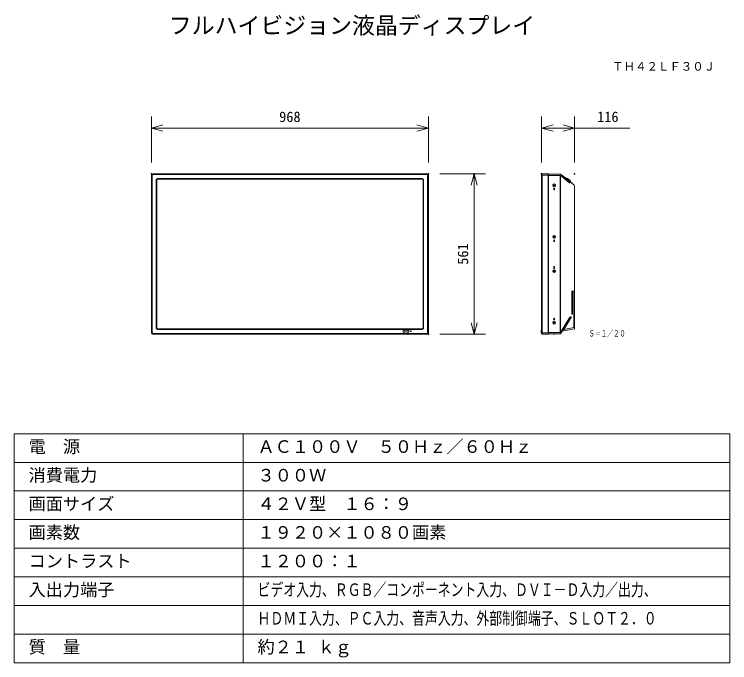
# Model space of a CAD drawing. Units: millimetres, scale not verified. Extents: x -63 to 62, y -56 to 57.
import ezdxf
from ezdxf.enums import TextEntityAlignment as Align

# ---------------------------------------------------------------- set-up
doc = ezdxf.new("R2010")
doc.units = ezdxf.units.MM
doc.header["$LTSCALE"] = 0.125
doc.header["$PDMODE"] = 32
doc.header["$PDSIZE"] = 0.0625
for name, color, linetype, lineweight in [('0-0_0', 7, 'Continuous', 20), ('0-2_WAKU', 1, 'Continuous', 18), ('0-4_GAIKEI', 1, 'Continuous', 18), ('0-5_SUNPO', 7, 'Continuous', 20)]:
    doc.layers.add(name, color=color, linetype=linetype, lineweight=lineweight)
for name, color, linetype in [('0-1_DEFPOINTS', 7, 'Continuous'), ('0-3_MOJI1', 7, 'Continuous'), ('0-6_TOUROKU', 7, 'Continuous')]:
    doc.layers.add(name, color=color, linetype=linetype)
doc.styles.add('ＭＳ ゴシック', font='')
doc.styles.get('ＭＳ ゴシック').set_extended_font_data('MS Gothic')

# ---------------------------------------------------------------- blocks, each defined once
blk = doc.blocks.new('_OPEN30')
at = {"layer": '0-0_0'}
blk.add_line((0, 0), (-1, 0), dxfattribs=at)
blk.add_lwpolyline([(-1, 0.26795), (0, 0), (-1, -0.26795)], dxfattribs=at)
blk = doc.blocks.new('D6')
at = {"layer": '0-1_DEFPOINTS'}
for p in [(33.4454, 39.4872), (27.694, 31.4872), (33.4454, 31.4872)]:
    blk.add_point(p, dxfattribs=at)
at = {"layer": '0-5_SUNPO'}
for p, q in [((27.694, 33.4872), (27.694, 41.4872)), ((33.4454, 33.4872), (33.4454, 41.4872)), ((29.694, 39.4872), (31.4454, 39.4872)), ((33.4454, 39.4872), (43.112, 39.4872))]:
    blk.add_line(p, q, dxfattribs=at)
at = {"layer": '0-5_SUNPO', "xscale": 2, "yscale": 2, "rotation": 180}
blk.add_blockref('_OPEN30', (27.694, 39.4872), dxfattribs=at)
at = {"layer": '0-5_SUNPO', "xscale": 2, "yscale": 2}
blk.add_blockref('_OPEN30', (33.4454, 39.4872), dxfattribs=at)
at = {"layer": '0-5_SUNPO', "style": 'ＭＳ ゴシック'}
blk.add_text('116', height=1.833, dxfattribs=at).set_placement((37.4037, 39.9872), align=Align.BOTTOM_LEFT)
blk = doc.blocks.new('D5')
at = {"layer": '0-1_DEFPOINTS'}
for p in [(7.9133, 31.4978), (15.9133, 31.4978), (7.9133, 3.4478)]:
    blk.add_point(p, dxfattribs=at)
at = {"layer": '0-5_SUNPO'}
for p, q in [((9.9133, 31.4978), (17.9133, 31.4978)), ((15.9133, 5.4478), (15.9133, 29.4978)), ((9.9133, 3.4478), (17.9133, 3.4478))]:
    blk.add_line(p, q, dxfattribs=at)
at = {"layer": '0-5_SUNPO', "xscale": 2, "yscale": 2}
for p, rotation in [((15.9133, 31.4978), 90), ((15.9133, 3.4478), 270)]:
    blk.add_blockref('_OPEN30', p, dxfattribs=dict(at, rotation=rotation))
at = {"layer": '0-5_SUNPO', "style": 'ＭＳ ゴシック'}
blk.add_text('561', height=1.833, rotation=90, dxfattribs=at).set_placement((15.4133, 15.5978), align=Align.BOTTOM_LEFT)
blk = doc.blocks.new('D4')
at = {"layer": '0-1_DEFPOINTS'}
for p in [(7.918, 39.4872), (-40.482, 31.4872), (7.918, 31.4872)]:
    blk.add_point(p, dxfattribs=at)
at = {"layer": '0-5_SUNPO'}
for p, q in [((-40.482, 33.4872), (-40.482, 41.4872)), ((7.918, 33.4872), (7.918, 41.4872)), ((-38.482, 39.4872), (5.918, 39.4872))]:
    blk.add_line(p, q, dxfattribs=at)
at = {"layer": '0-5_SUNPO', "xscale": 2, "yscale": 2, "rotation": 180}
blk.add_blockref('_OPEN30', (-40.482, 39.4872), dxfattribs=at)
at = {"layer": '0-5_SUNPO', "xscale": 2, "yscale": 2}
blk.add_blockref('_OPEN30', (7.918, 39.4872), dxfattribs=at)
at = {"layer": '0-5_SUNPO', "style": 'ＭＳ ゴシック'}
blk.add_text('968', height=1.833, dxfattribs=at).set_placement((-18.157, 39.9872), align=Align.BOTTOM_LEFT)

msp = doc.modelspace()

# ---------------------------------------------------------------- linework, layer by layer
at = {"layer": '0-2_WAKU', "color": 4}
for p, q in [((-62.5375, -16.4489), (-62.5375, -56.4489)), ((-62.5375, -16.4489), (62.4625, -16.4489)), ((-22.5375, -16.4489), (-22.5375, -56.4489)), ((62.4625, -16.4489), (62.4625, -56.4489)), ((62.4625, -56.4489), (-62.5375, -56.4489))]:
    msp.add_line(p, q, dxfattribs=at)
at = {"layer": '0-2_WAKU'}
for p, q in [((-62.5375, -21.4489), (62.4625, -21.4489)), ((-62.5375, -26.4489), (62.4625, -26.4489)), ((-62.5375, -31.4489), (62.4625, -31.4489)), ((-62.5375, -36.4489), (62.4625, -36.4489)), ((-62.5375, -41.4489), (62.4625, -41.4489)), ((-62.5375, -46.4489), (62.4625, -46.4489)), ((-62.5375, -51.4489), (62.4625, -51.4489))]:
    msp.add_line(p, q, dxfattribs=at)
at = {"layer": '0-4_GAIKEI'}
for p, q in [((-38.3331, 28.8362), (-38.3331, 28.9772)), ((9.5686, 28.8362), (-38.3331, 28.8362)), ((9.5686, 28.8362), (9.5686, 28.9772)), ((29.7142, 28.728), (29.7142, 28.9571)), ((30.769, 0.9321), (30.769, 28.9772)), ((30.819, 0.9813), (30.819, 28.928)), ((31.1141, 28.933), (31.1126, 28.918)), ((31.1141, 28.933), (31.1132, 28.918)), ((31.1141, 28.933), (31.3641, 28.933)), ((31.2391, 28.933), (31.2391, 28.918)), ((31.3641, 28.933), (31.3656, 28.918)), ((31.6592, 28.933), (31.6577, 28.918)), ((31.6592, 28.933), (31.9093, 28.933)), ((31.7842, 28.933), (31.7842, 28.918)), ((31.9093, 28.933), (31.9108, 28.918)), ((-38.4412, 28.728), (-38.5823, 28.728)), ((-38.4412, 28.728), (-38.4412, 1.1813)), ((-37.7484, 28.0228), (-37.7484, 1.8856)), ((-37.6442, 1.8702), (-37.6442, 28.0391)), ((-37.6442, 28.0391), (8.8796, 28.0391)), ((8.8634, 28.1433), (-37.6288, 28.1433)), ((8.8796, 28.0391), (8.8796, 1.8702)), ((8.9839, 1.8865), (8.9839, 28.0237)), ((9.6767, 28.728), (9.8177, 28.728)), ((9.6767, 1.1813), (9.6767, 28.728)), ((29.5937, 28.728), (30.819, 28.728)), ((29.7142, 1.1813), (29.7142, 28.728)), ((32.8143, 28.668), (30.819, 28.668)), ((32.8149, 28.6503), (32.8149, 1.2556)), ((32.899, 28.6503), (32.899, 1.2556)), ((32.899, 28.6503), (34.5525, 27.3585)), ((33.2963, 28.6036), (33.272, 28.6036)), ((33.2963, 28.6036), (33.6804, 28.3035)), ((33.5153, 28.4325), (33.5214, 28.4391)), ((33.5551, 28.4418), (33.5214, 28.4391)), ((33.5214, 28.4391), (33.5216, 28.4392)), ((33.5509, 28.4414), (33.5216, 28.4392)), ((33.559, 28.4387), (33.545, 28.4207)), ((33.5551, 28.4418), (34.9583, 27.3455)), ((33.6712, 28.2917), (33.6804, 28.3035)), ((33.7124, 28.3188), (33.7313, 28.3358)), ((33.7313, 28.3358), (33.8032, 28.2797)), ((33.7912, 28.2573), (33.8032, 28.2797)), ((33.9465, 28.1677), (33.9387, 28.1738)), ((33.9823, 28.108), (34.033, 28.1706)), ((34.0283, 28.072), (34.0823, 28.1378)), ((34.0403, 28.1743), (34.0931, 28.177)), ((34.0823, 28.1378), (34.1359, 28.1593)), ((34.1252, 28.155), (34.0998, 28.1749)), ((34.2961, 28.0342), (34.1359, 28.1593)), ((34.4316, 27.8648), (34.3871, 27.7917)), ((34.4316, 27.8648), (34.4312, 27.9477)), ((34.5945, 27.7319), (34.546, 27.6676)), ((34.5963, 27.7399), (34.5791, 27.8278)), ((31.7842, 26.4581), (31.6577, 26.3569)), ((31.6577, 26.3569), (31.6592, 26.3574)), ((31.6577, 26.3569), (31.7087, 26.3569)), ((31.7842, 26.4574), (31.6592, 26.3574)), ((31.6592, 26.3574), (31.7092, 26.3574)), ((31.6862, 26.9776), (31.7142, 26.9776)), ((31.7142, 26.9375), (31.6862, 26.9375)), ((31.7087, 26.3569), (31.7087, 26.1568)), ((31.7092, 26.3574), (31.7092, 26.1574)), ((31.7642, 27.0276), (31.7642, 27.0556)), ((31.7642, 26.8595), (31.7642, 26.8875)), ((31.7842, 26.4581), (31.7842, 26.4574)), ((31.9108, 26.3569), (31.7842, 26.4581)), ((31.9093, 26.3574), (31.7842, 26.4574)), ((31.8043, 27.0556), (31.8043, 27.0276)), ((31.8043, 26.8875), (31.8043, 26.8595)), ((31.8543, 26.9776), (31.8822, 26.9776)), ((31.8822, 26.9375), (31.8543, 26.9375)), ((31.8593, 26.1574), (31.8593, 26.3574)), ((31.8598, 26.3569), (31.8593, 26.3574)), ((31.8593, 26.3574), (31.9093, 26.3574)), ((31.8598, 26.1568), (31.8598, 26.3569)), ((31.8598, 26.3569), (31.9108, 26.3569)), ((31.9108, 26.3569), (31.9093, 26.3574)), ((34.9508, 27.292), (34.9639, 27.3121)), ((34.9639, 27.3123), (34.9583, 27.3455)), ((34.9583, 27.3455), (34.9639, 27.3121)), ((34.9639, 27.3123), (34.9639, 27.3121)), ((31.7087, 26.1568), (31.8598, 26.1568)), ((31.7092, 26.1574), (31.8593, 26.1574)), ((31.8598, 26.1568), (31.8593, 26.1574)), ((31.6862, 17.9754), (31.7142, 17.9754)), ((31.7142, 17.9354), (31.6862, 17.9354)), ((31.7642, 18.0254), (31.7642, 18.0534)), ((31.7642, 17.8574), (31.7642, 17.8854)), ((31.8043, 18.0534), (31.8043, 18.0254)), ((31.8043, 17.8854), (31.8043, 17.8574)), ((31.8543, 17.9754), (31.8822, 17.9754)), ((31.8822, 17.9354), (31.8543, 17.9354)), ((31.7842, 17.4559), (31.6577, 17.3547)), ((31.6577, 17.3547), (31.6592, 17.3552)), ((31.6577, 17.3547), (31.7087, 17.3547)), ((31.7842, 17.4552), (31.6592, 17.3552)), ((31.6592, 17.3552), (31.7092, 17.3552)), ((31.7087, 17.3547), (31.7092, 17.3552)), ((31.7087, 17.3547), (31.7087, 17.1546)), ((31.7087, 17.1546), (31.7092, 17.1552)), ((31.7087, 17.1546), (31.8598, 17.1546)), ((31.7092, 17.3552), (31.7092, 17.1552)), ((31.7092, 17.1552), (31.8593, 17.1552)), ((31.7842, 17.4559), (31.7842, 17.4552)), ((31.9108, 17.3547), (31.7842, 17.4559)), ((31.8593, 17.1552), (31.8593, 17.3552)), ((31.8598, 17.3547), (31.8593, 17.3552)), ((31.8593, 17.3552), (31.9093, 17.3552)), ((31.8598, 17.1546), (31.8593, 17.1552)), ((31.8598, 17.1546), (31.8598, 17.3547)), ((31.8598, 17.3547), (31.9108, 17.3547)), ((31.7087, 12.5546), (31.6577, 12.5546)), ((31.6577, 12.5546), (31.6592, 12.5541)), ((31.6577, 12.5546), (31.7842, 12.4534)), ((31.7092, 12.5541), (31.6592, 12.5541)), ((31.6592, 12.5541), (31.7842, 12.454)), ((31.8598, 12.7546), (31.7087, 12.7546)), ((31.7087, 12.7546), (31.7087, 12.5546)), ((31.7087, 12.7546), (31.7092, 12.7541)), ((31.7087, 12.5546), (31.7092, 12.5541)), ((31.8593, 12.7541), (31.7092, 12.7541)), ((31.7092, 12.7541), (31.7092, 12.5541)), ((31.7842, 12.454), (31.9093, 12.5541)), ((31.8598, 12.7546), (31.8593, 12.7541)), ((31.8593, 12.5541), (31.8593, 12.7541)), ((31.9093, 12.5541), (31.8593, 12.5541)), ((31.8598, 12.5546), (31.8598, 12.7546)), ((31.9108, 12.5546), (31.8598, 12.5546)), ((31.6862, 11.9739), (31.7142, 11.9739)), ((31.7142, 11.9339), (31.6862, 11.9339)), ((31.7642, 12.0239), (31.7642, 12.0519)), ((31.7642, 11.8559), (31.7642, 11.8839)), ((31.7842, 12.4534), (31.7842, 12.454)), ((31.8043, 12.0519), (31.8043, 12.0239)), ((31.8043, 11.8839), (31.8043, 11.8559)), ((31.8543, 11.9739), (31.8822, 11.9739)), ((31.8822, 11.9339), (31.8543, 11.9339)), ((34.8859, 8.4932), (35.3451, 8.4531)), ((34.8859, 4.4463), (34.8859, 8.4932)), ((35.2538, 8.4611), (35.2538, 2.1247)), ((31.8598, 3.7524), (31.7087, 3.7524)), ((31.7087, 3.7524), (31.7092, 3.7519)), ((31.7087, 3.7524), (31.7087, 3.5524)), ((31.8593, 3.7519), (31.7092, 3.7519)), ((31.7092, 3.7519), (31.7092, 3.5519)), ((31.8598, 3.7524), (31.8593, 3.7519)), ((31.8593, 3.5519), (31.8593, 3.7519)), ((31.8598, 3.5524), (31.8598, 3.7524)), ((34.5525, 3.9469), (32.899, 1.2556)), ((34.9681, 4.4463), (34.8859, 4.4463)), ((31.7087, 3.5524), (31.6577, 3.5524)), ((31.6577, 3.5524), (31.6592, 3.5519)), ((31.6577, 3.5524), (31.7842, 3.4512)), ((31.7092, 3.5519), (31.6592, 3.5519)), ((31.6592, 3.5519), (31.7842, 3.4518)), ((31.6862, 2.9717), (31.7142, 2.9717)), ((31.7142, 2.9317), (31.6862, 2.9317)), ((31.7087, 3.5524), (31.7092, 3.5519)), ((31.7642, 3.0217), (31.7642, 3.0497)), ((31.7642, 2.8537), (31.7642, 2.8817)), ((31.7842, 3.4512), (31.9108, 3.5524)), ((31.7842, 3.4518), (31.9093, 3.5519)), ((31.7842, 3.4512), (31.7842, 3.4518)), ((31.8043, 3.0497), (31.8043, 3.0217)), ((31.8043, 2.8817), (31.8043, 2.8537)), ((31.8543, 2.9717), (31.8822, 2.9717)), ((31.8822, 2.9317), (31.8543, 2.9317)), ((31.9093, 3.5519), (31.8593, 3.5519)), ((31.9108, 3.5524), (31.8598, 3.5524)), ((31.9108, 3.5524), (31.9093, 3.5519)), ((8.8796, 1.8702), (-37.6442, 1.8702)), ((-37.6279, 1.766), (8.8643, 1.766)), ((5.7401, 1.6289), (5.385, 1.6289)), ((5.385, 1.6289), (5.385, 1.2738)), ((5.385, 1.2738), (5.7401, 1.2738)), ((5.7401, 1.2738), (5.7401, 1.6289)), ((6.3953, 1.6289), (6.0402, 1.6289)), ((6.0402, 1.6289), (6.0402, 1.2738)), ((6.0402, 1.2738), (6.3953, 1.2738)), ((6.3953, 1.2738), (6.3953, 1.6289)), ((6.7791, 1.5101), (6.6616, 1.5101)), ((6.6616, 1.5101), (6.6616, 1.3926)), ((6.6616, 1.3926), (6.7791, 1.3926)), ((6.7791, 1.3926), (6.7791, 1.5101)), ((29.5287, 1.6063), (29.5037, 1.6063)), ((29.5037, 1.2243), (29.5037, 1.6063)), ((29.5287, 1.6261), (29.5937, 1.6261)), ((29.5287, 1.2043), (29.5287, 1.6261)), ((32.899, 1.2556), (32.8149, 1.2556)), ((33.2153, 1.4914), (35.2636, 1.8762)), ((33.4685, 1.7893), (35.2538, 2.1247)), ((35.3451, 2.1247), (35.2538, 2.1247)), ((-38.4412, 1.1813), (-38.5823, 1.1813)), ((-38.3331, 1.0731), (-38.3331, 0.9321)), ((-38.3331, 1.0731), (9.5686, 1.0731)), ((9.5686, 1.0731), (9.5686, 0.9321)), ((9.6767, 1.1813), (9.8177, 1.1813)), ((29.5037, 1.2245), (29.5287, 1.2245)), ((29.5037, 1.2243), (29.5287, 1.2243)), ((29.5287, 1.2045), (29.5937, 1.2045)), ((29.5287, 1.2043), (29.5937, 1.2043)), ((29.5937, 1.1813), (30.819, 1.1813)), ((29.7142, 0.9505), (29.7142, 1.1813)), ((30.819, 1.2413), (32.8146, 1.2413)), ((31.6592, 0.9762), (31.6577, 0.9913)), ((31.6592, 0.9762), (31.9093, 0.9762)), ((31.7842, 0.9762), (31.7842, 0.9913)), ((31.9093, 0.9762), (31.9108, 0.9913)), ((32.9, 1.2386), (32.8146, 1.2413))]:
    msp.add_line(p, q, dxfattribs=at)
at = {"layer": '0-4_GAIKEI', "color": 7}
for p, q in [((-38.3331, 28.9772), (9.5686, 28.9772)), ((29.5937, 1.0731), (29.5937, 28.8362)), ((29.608, 28.8712), (29.6794, 28.9438)), ((29.7142, 28.9588), (30.769, 28.9772)), ((29.7142, 28.9571), (29.7142, 28.9588)), ((30.819, 28.928), (30.769, 28.968)), ((32.8351, 28.918), (30.819, 28.918)), ((32.8966, 28.8968), (35.1913, 27.104)), ((-38.5823, 28.728), (-38.5823, 1.1813)), ((9.8177, 1.1813), (9.8177, 28.728)), ((35.3451, 26.7887), (35.3451, 1.9745)), ((34.9681, 4.4463), (34.9681, 8.486)), ((34.7542, 4.0589), (32.8988, 1.0389)), ((33.4685, 1.7893), (34.8307, 4.0066)), ((9.5686, 0.9321), (-38.3331, 0.9321)), ((29.608, 1.0381), (29.6794, 0.9655)), ((29.6081, 1.0381), (29.6794, 0.9655)), ((29.7142, 0.9505), (30.769, 0.9321)), ((30.819, 0.9813), (30.769, 0.9412)), ((30.819, 0.9913), (32.8135, 0.9913)), ((32.8992, 1.0396), (32.8988, 1.0389))]:
    msp.add_line(p, q, dxfattribs=at)
at = {"layer": '0-4_GAIKEI'}
for points in [[(31.9108, 17.3547), (31.9093, 17.3552), (31.7842, 17.4552)], [(31.7842, 12.4534), (31.9108, 12.5546), (31.9093, 12.5541)]]:
    msp.add_lwpolyline(points, dxfattribs=at)
for centre, radius in [((31.7842, 26.9576), 0.2501), ((31.7842, 17.9554), 0.2501), ((31.7842, 17.9554), 0.2001), ((31.7842, 17.9554), 0.16), ((31.7842, 11.9539), 0.2501), ((31.7842, 2.9517), 0.2501)]:
    msp.add_circle(centre, radius, dxfattribs=at)
at = {"layer": '0-4_GAIKEI', "color": 7}
for centre, radius, start, end in [((-38.3331, 28.728), 0.2492, 90, 180), ((9.5686, 28.728), 0.2492, 0, 90), ((29.6437, 28.8362), 0.05, 135.51225, 180.01955), ((29.7151, 28.9088), 0.05, 91, 135.47731), ((29.7151, 28.9088), 0.05, 105.86326, 135.51931), ((32.8351, 28.818), 0.1, 52.00025, 90.00031), ((34.945, 26.7887), 0.4001, 0, 52), ((-38.3331, 1.1813), 0.2492, 180, 270), ((9.5686, 1.1813), 0.2492, 270, 0), ((29.6437, 1.0731), 0.05, 180.01953, 224.51902), ((29.6437, 1.0731), 0.05, 179.98045, 209.65312), ((29.7151, 1.0005), 0.05, 224.48069, 269), ((29.7151, 1.0005), 0.05, 224.52269, 254.1941), ((32.8136, 1.0913), 0.1, 270, 328.435)]:
    msp.add_arc(centre, radius, start, end, dxfattribs=at)
at = {"layer": '0-4_GAIKEI'}
for centre, radius, start, end in [((-38.3331, 28.728), 0.1081, 90, 180), ((9.5686, 28.728), 0.1081, 0, 90), ((33.9233, 28.1541), 0.025, 51.99992, 142), ((33.9311, 28.148), 0.025, 322, 52.00008), ((34.0408, 28.1643), 0.01, 92.93125, 141.01126), ((34.0936, 28.167), 0.01, 52, 92.91438), ((34.8246, 28.7107), 0.8585, 232, 242.72782), ((34.8893, 28.5499), 0.7816, 234.09064, 246.15109), ((34.5693, 27.8259), 0.01, 11.08562, 66.15109), ((34.5865, 27.738), 0.01, 322.98874, 11.06875), ((31.7842, 26.9576), 0.1, 168.46304, 191.53696), ((31.7142, 27.0276), 0.05, 270, 0), ((31.7142, 26.8875), 0.05, 0, 90), ((31.7842, 26.9576), 0.1, 78.46304, 101.53696), ((31.7842, 26.9576), 0.1, 258.46304, 281.53696), ((31.8543, 27.0276), 0.05, 180, 270), ((31.8543, 26.8875), 0.05, 90, 180), ((31.7842, 26.9576), 0.1, 348.46304, 11.53696), ((31.7842, 17.9554), 0.1, 168.46304, 191.53696), ((31.7842, 17.9554), 0.0718, 163.82152, 196.17848), ((31.7142, 18.0254), 0.05, 270, 0), ((31.7142, 17.8854), 0.05, 0, 90), ((31.7842, 17.9554), 0.067, 162.27522, 197.72478), ((31.7842, 17.9554), 0.067, 72.27522, 107.72478), ((31.7842, 17.9554), 0.067, 252.27522, 287.72478), ((31.7842, 17.9554), 0.1, 78.46304, 101.53696), ((31.7842, 17.9554), 0.0718, 73.82152, 106.17848), ((31.7842, 17.9554), 0.0718, 253.82152, 286.17848), ((31.7842, 17.9554), 0.1, 258.46304, 281.53696), ((31.8543, 18.0254), 0.05, 180, 270), ((31.8543, 17.8854), 0.05, 90, 180), ((31.7842, 17.9554), 0.067, 342.27522, 17.72478), ((31.7842, 17.9554), 0.0718, 343.82152, 16.17848), ((31.7842, 17.9554), 0.1, 348.46304, 11.53696), ((31.7842, 11.9539), 0.1, 168.46304, 191.53696), ((31.7842, 11.9539), 0.0718, 163.82152, 196.17848), ((31.7142, 12.0239), 0.05, 270, 0), ((31.7142, 11.8839), 0.05, 0, 90), ((31.7842, 11.9539), 0.067, 162.27522, 197.72478), ((31.7842, 11.9539), 0.067, 72.27522, 107.72478), ((31.7842, 11.9539), 0.067, 252.27522, 287.72478), ((31.7842, 11.9539), 0.1, 78.46304, 101.53696), ((31.7842, 11.9539), 0.0718, 73.82152, 106.17848), ((31.7842, 11.9539), 0.0718, 253.82152, 286.17848), ((31.7842, 11.9539), 0.1, 258.46304, 281.53696), ((31.8543, 12.0239), 0.05, 180, 270), ((31.8543, 11.8839), 0.05, 90, 180), ((31.7842, 11.9539), 0.067, 342.27522, 17.72478), ((31.7842, 11.9539), 0.0718, 343.82152, 16.17848), ((31.7842, 11.9539), 0.1, 348.46304, 11.53696), ((31.7842, 2.9517), 0.1, 168.46304, 191.53696), ((31.7142, 3.0217), 0.05, 270, 0), ((31.7142, 2.8817), 0.05, 0, 90), ((31.7842, 2.9517), 0.1, 78.46304, 101.53696), ((31.7842, 2.9517), 0.1, 258.46304, 281.53696), ((31.8543, 3.0217), 0.05, 180, 270), ((31.8543, 2.8817), 0.05, 90, 180), ((31.7842, 2.9517), 0.1, 348.46304, 11.53696), ((33.2338, 1.3931), 0.1, 100.63891, 148.43518), ((35.2451, 1.9745), 0.1, 280.63877, 0), ((-38.3331, 1.1813), 0.1081, 180, 270), ((9.5686, 1.1813), 0.1081, 270, 0)]:
    msp.add_arc(centre, radius, start, end, dxfattribs=at)

# ---------------------------------------------------------------- block references
at = {"layer": '0-5_SUNPO'}
for name in ['D4', 'D6', 'D5']:
    msp.add_blockref(name, (1.8997, -2.518), dxfattribs=at)

# ---------------------------------------------------------------- texts
at = {"layer": '0-3_MOJI1', "style": 'ＭＳ ゴシック'}
for s, height, p in [('フルハイビジョン液晶ディスプレイ', 2.933, (-35.5375, 52.5511)), ('電  源', 2.199, (-60.0375, -20.4489)), ('ＡＣ１００Ｖ\u3000５０Ｈｚ／６０Ｈｚ', 2.199, (-20.0375, -20.4489)), ('消費電力', 2.199, (-60.0375, -25.4489)), ('３００Ｗ', 2.199, (-20.0375, -25.4489)), ('画面サイズ', 2.199, (-60.0375, -30.4489)), ('４２Ｖ型\u3000１６：９', 2.199, (-20.0375, -30.4489)), ('画素数', 2.199, (-60.0375, -35.4489)), ('１９２０×１０８０画素', 2.199, (-20.0375, -35.4489)), ('コントラスト', 2.199, (-60.0375, -40.4489)), ('１２００：１', 2.199, (-20.0375, -40.4489)), ('入出力端子', 2.199, (-60.0375, -45.4489)), ('質\u3000量', 2.199, (-60.0375, -55.4489)), ('約２１ ｋｇ', 2.199, (-20.0375, -55.4489))]:
    msp.add_text(s, height=height, dxfattribs=at).set_placement(p, align=Align.BOTTOM_LEFT)
at = {"layer": '0-3_MOJI1', "style": 'ＭＳ ゴシック', "width": 0.75}
for s, p in [('ビデオ入力、ＲＧＢ／コンポーネント入力、ＤＶＩ－Ｄ入力／出力、', (-20.0375, -45.4489)), ('ＨＤＭＩ入力、ＰＣ入力、音声入力、外部制御端子、ＳＬＯＴ２．０', (-20.0375, -50.4489))]:
    msp.add_text(s, height=2.199, dxfattribs=at).set_placement(p, align=Align.BOTTOM_LEFT)
at = {"layer": '0-6_TOUROKU', "style": 'ＭＳ ゴシック'}
msp.add_text('ＴＨ４２ＬＦ３０Ｊ', height=1.466, dxfattribs=at).set_placement((41.9291, 46.5511), align=Align.BOTTOM_LEFT)
at = {"layer": '0-6_TOUROKU', "style": 'ＭＳ ゴシック', "width": 0.7}
msp.add_text('Ｓ＝１／２０', height=1.1, dxfattribs=at).set_placement((37.8108, 0.2075), align=Align.BOTTOM_LEFT)

doc.saveas('drawing.dxf')
